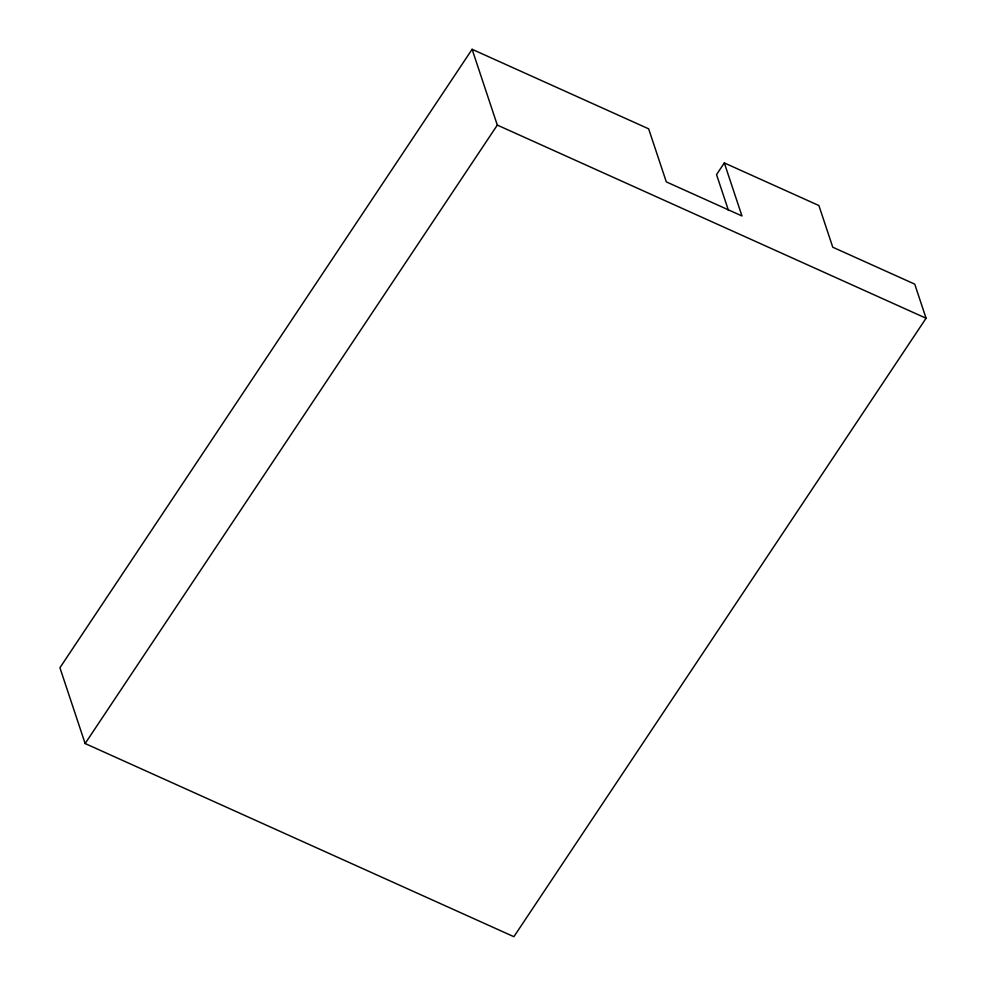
<?xml version="1.0" encoding="UTF-8"?>
<svg xmlns="http://www.w3.org/2000/svg" width="986" height="986" viewBox="0 0 986 986"><rect width="100%" height="100%" fill="white"/><g stroke="black" fill="none" stroke-linecap="round" stroke-linejoin="round"><path stroke-width="1.48" d="M724.316 162.924L741.965 215.971L666.302 181.88L648.652 128.833L472.109 49.3L59.924 667.756L85.129 743.53L513.891 936.7L926.076 318.244L914.737 284.141L832.763 247.215L818.898 205.544L724.316 162.924L716.539 174.596L728.469 210.437M85.129 743.53L497.314 125.086L472.109 49.3M497.314 125.086L926.076 318.244"/></g></svg>
